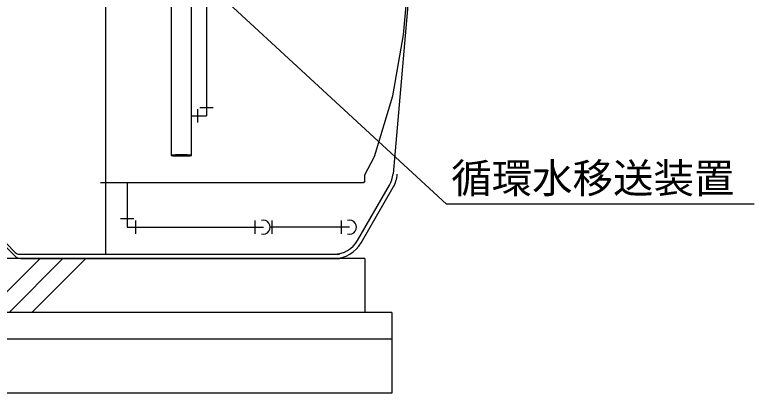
# Model space of a CAD drawing. Units: millimetres, scale not verified. Extents: x -9622 to 7696, y -6818 to 5260.
# Drawn here: x -5338 to -3967, y -3714 to -3012 of the extents above; entities that cross this region are included whole.
import ezdxf
from ezdxf.enums import TextEntityAlignment as Align

# ---------------------------------------------------------------- set-up
doc = ezdxf.new("R2010")
doc.units = ezdxf.units.MM
doc.header["$LTSCALE"] = 30
for name, color, linetype, lineweight in [('0-0_KUTAI', 4, 'Continuous', 25), ('0-1_KIKI', 3, 'Continuous', 25), ('0-2_SEISAKU', 2, 'Continuous', 25), ('0-9_A-PIPE2', 3, 'Continuous', 25), ('0-F_0E', 3, 'Continuous', 25), ('1-2_12', 3, 'Continuous', 25), ('1-5_15', 3, 'Continuous', 25), ('1-9_19', 3, 'Continuous', 25)]:
    doc.layers.add(name, color=color, linetype=linetype, lineweight=lineweight)
doc.styles.add('MS Gothic', font='')
doc.styles.get('MS Gothic').set_extended_font_data('MS Gothic')

msp = doc.modelspace()

# ---------------------------------------------------------------- linework, layer by layer
at = {"layer": '0-0_KUTAI'}
msp.add_lwpolyline([(-3966.68, -3363.2), (-4537.51, -3363.2), (-5020.26, -2917.16)], dxfattribs=at)
at = {"layer": '0-2_SEISAKU'}
for p, q in [((-4688.91, -3463.82), (-6268.91, -3463.82)), ((-5390.94, -3563.82), (-5290.94, -3463.82)), ((-5348.52, -3563.82), (-5248.52, -3463.82)), ((-5306.09, -3563.82), (-5206.09, -3463.82)), ((-4688.91, -3463.82), (-4688.91, -3563.82)), ((-4638.91, -3563.82), (-6318.91, -3563.82)), ((-4638.91, -3563.82), (-4638.91, -3713.82)), ((-4638.91, -3613.82), (-6318.91, -3613.82)), ((-4638.91, -3713.82), (-6318.91, -3713.82))]:
    msp.add_line(p, q, dxfattribs=at)
at = {"layer": '0-9_A-PIPE2'}
for p, q in [((-4688.94, -3308.71), (-4670.94, -3274.88)), ((-4688.94, -3320), (-4688.94, -3308.71)), ((-4690.94, -3323.76), (-5178.91, -3323.76)), ((-4688.94, -3320), (-4690.94, -3323.76))]:
    msp.add_line(p, q, dxfattribs=at)
msp.add_lwpolyline([(-4670.94, -3274.88), (-4636.94, -3162.12), (-4616.94, -3049.35), (-4592.02, -2777.71)], dxfattribs=at)
at = {"layer": '0-F_0E'}
for p, q in [((-4982.41, -2033.82), (-4982.41, -3199.52)), ((-4998.2, -3211.79), (-4998.2, -3187.25)), ((-4994.67, -3183.73), (-4970.14, -3183.73)), ((-5009.91, -3199.52), (-4982.41, -3199.52)), ((-5141.67, -3390.03), (-5117.14, -3390.03)), ((-5113.61, -3418.09), (-5113.61, -3393.56)), ((-4892.7, -3393.56), (-4892.7, -3418.09)), ((-4861.11, -3393.56), (-4861.11, -3418.09)), ((-4732.7, -3393.56), (-4732.7, -3418.09)), ((-4716.91, -3405.83), (-4864.11, -3405.83))]:
    msp.add_line(p, q, dxfattribs=at)
msp.add_lwpolyline([(-5129.41, -3323.76), (-5129.41, -3405.83), (-4876.91, -3405.83)], dxfattribs=at)
for centre in [(-4876.91, -3405.83), (-4716.91, -3405.83)]:
    msp.add_arc(centre, 12.8, 253.40184, 106.59816, dxfattribs=at)
at = {"layer": '1-2_12'}
msp.add_line((-5009.91, -3272.75), (-5009.91, -2067.26), dxfattribs=at)
for points in [[(-5047.91, -2122.55), (-5047.91, -2136.27), (-5047.91, -3272.75)], [(-5042.04, -3272.01), (-5043.79, -3272.11), (-5045.26, -3272.22), (-5046.42, -3272.34), (-5047.26, -3272.47), (-5047.76, -3272.61), (-5047.91, -3272.75), (-5047.7, -3272.88)], [(-5042.04, -3272.01), (-5043.79, -3272.11), (-5045.26, -3272.22), (-5046.42, -3272.34), (-5047.26, -3272.47), (-5047.76, -3272.61), (-5047.91, -3272.75), (-5047.7, -3272.88)], [(-5042.04, -3272.01), (-5043.79, -3272.11), (-5045.26, -3272.22), (-5046.42, -3272.34), (-5047.26, -3272.47), (-5047.76, -3272.61), (-5047.91, -3272.75), (-5047.7, -3272.88)], [(-5047.7, -3272.88), (-5047.14, -3273.02), (-5046.24, -3273.15), (-5045.02, -3273.27), (-5043.5, -3273.38), (-5041.71, -3273.48), (-5039.68, -3273.56), (-5037.45, -3273.63), (-5035.05, -3273.69), (-5032.55, -3273.72), (-5029.98, -3273.74), (-5027.38, -3273.74), (-5024.82, -3273.72), (-5022.33, -3273.68), (-5019.96, -3273.62), (-5017.76, -3273.55), (-5015.77, -3273.46), (-5014.03, -3273.36), (-5012.56, -3273.25), (-5011.39, -3273.12), (-5010.55, -3272.99), (-5010.05, -3272.86), (-5009.91, -3272.72), (-5010.12, -3272.59), (-5010.68, -3272.45), (-5011.57, -3272.32), (-5012.79, -3272.2), (-5014.31, -3272.09), (-5016.11, -3271.99), (-5018.14, -3271.91), (-5020.37, -3271.84), (-5022.76, -3271.78), (-5025.27, -3271.75), (-5027.84, -3271.73), (-5030.43, -3271.73), (-5033, -3271.75), (-5035.49, -3271.79), (-5037.85, -3271.85), (-5040.05, -3271.92), (-5042.04, -3272.01)], [(-5047.7, -3272.88), (-5047.14, -3273.02), (-5046.24, -3273.15), (-5045.02, -3273.27), (-5043.5, -3273.38), (-5041.71, -3273.48), (-5039.68, -3273.56), (-5037.45, -3273.63), (-5035.05, -3273.69), (-5032.55, -3273.72), (-5029.98, -3273.74), (-5027.38, -3273.74), (-5024.82, -3273.72), (-5022.33, -3273.68), (-5019.96, -3273.62), (-5017.76, -3273.55), (-5015.77, -3273.46), (-5014.03, -3273.36), (-5012.56, -3273.25), (-5011.39, -3273.12), (-5010.55, -3272.99), (-5010.05, -3272.86), (-5009.91, -3272.72), (-5010.12, -3272.59), (-5010.68, -3272.45), (-5011.57, -3272.32), (-5012.79, -3272.2), (-5014.31, -3272.09), (-5016.11, -3271.99), (-5018.14, -3271.91), (-5020.37, -3271.84), (-5022.76, -3271.78), (-5025.27, -3271.75), (-5027.84, -3271.73), (-5030.43, -3271.73), (-5033, -3271.75), (-5035.49, -3271.79), (-5037.85, -3271.85), (-5040.05, -3271.92), (-5042.04, -3272.01)], [(-5047.7, -3272.88), (-5047.14, -3273.02), (-5046.24, -3273.15), (-5045.02, -3273.27), (-5043.5, -3273.38), (-5041.71, -3273.48), (-5039.68, -3273.56), (-5037.45, -3273.63), (-5035.05, -3273.69), (-5032.55, -3273.72), (-5029.98, -3273.74), (-5027.38, -3273.74), (-5024.82, -3273.72), (-5022.33, -3273.68), (-5019.96, -3273.62), (-5017.76, -3273.55), (-5015.77, -3273.46), (-5014.03, -3273.36), (-5012.56, -3273.25), (-5011.39, -3273.12), (-5010.55, -3272.99), (-5010.05, -3272.86), (-5009.91, -3272.72), (-5010.12, -3272.59), (-5010.68, -3272.45), (-5011.57, -3272.32), (-5012.79, -3272.2), (-5014.31, -3272.09), (-5016.11, -3271.99), (-5018.14, -3271.91), (-5020.37, -3271.84), (-5022.76, -3271.78), (-5025.27, -3271.75), (-5027.84, -3271.73), (-5030.43, -3271.73), (-5033, -3271.75), (-5035.49, -3271.79), (-5037.85, -3271.85), (-5040.05, -3271.92), (-5042.04, -3272.01)], [(-5044.32, -3272.35), (-5045.2, -3272.48), (-5045.73, -3272.61), (-5045.91, -3272.74), (-5045.72, -3272.87)], [(-5044.32, -3272.35), (-5045.2, -3272.48), (-5045.73, -3272.61), (-5045.91, -3272.74), (-5045.72, -3272.87)], [(-5044.32, -3272.35), (-5045.2, -3272.48), (-5045.73, -3272.61), (-5045.91, -3272.74), (-5045.72, -3272.87)], [(-5045.72, -3272.87), (-5045.17, -3273), (-5044.28, -3273.12), (-5043.06, -3273.23), (-5041.54, -3273.34), (-5039.75, -3273.43), (-5037.73, -3273.5), (-5035.52, -3273.56), (-5033.17, -3273.61), (-5030.72, -3273.63), (-5028.24, -3273.63), (-5025.78, -3273.62), (-5023.38, -3273.58), (-5021.1, -3273.53), (-5018.98, -3273.46), (-5017.08, -3273.38), (-5015.43, -3273.28), (-5014.06, -3273.17), (-5013.01, -3273.05), (-5012.31, -3272.93), (-5011.95, -3272.8), (-5011.96, -3272.67), (-5012.32, -3272.54), (-5013.04, -3272.41), (-5014.1, -3272.29), (-5015.48, -3272.18), (-5017.14, -3272.09), (-5019.05, -3272), (-5021.17, -3271.93), (-5023.46, -3271.88), (-5025.86, -3271.85), (-5028.33, -3271.84), (-5030.81, -3271.84), (-5033.25, -3271.86), (-5035.6, -3271.91), (-5037.8, -3271.97), (-5039.81, -3272.04), (-5041.6, -3272.14), (-5043.11, -3272.24), (-5044.32, -3272.35)], [(-5045.72, -3272.87), (-5045.17, -3273), (-5044.28, -3273.12), (-5043.06, -3273.23), (-5041.54, -3273.34), (-5039.75, -3273.43), (-5037.73, -3273.5), (-5035.52, -3273.56), (-5033.17, -3273.61), (-5030.72, -3273.63), (-5028.24, -3273.63), (-5025.78, -3273.62), (-5023.38, -3273.58), (-5021.1, -3273.53), (-5018.98, -3273.46), (-5017.08, -3273.38), (-5015.43, -3273.28), (-5014.06, -3273.17), (-5013.01, -3273.05), (-5012.31, -3272.93), (-5011.95, -3272.8), (-5011.96, -3272.67), (-5012.32, -3272.54), (-5013.04, -3272.41), (-5014.1, -3272.29), (-5015.48, -3272.18), (-5017.14, -3272.09), (-5019.05, -3272), (-5021.17, -3271.93), (-5023.46, -3271.88), (-5025.86, -3271.85), (-5028.33, -3271.84), (-5030.81, -3271.84), (-5033.25, -3271.86), (-5035.6, -3271.91), (-5037.8, -3271.97), (-5039.81, -3272.04), (-5041.6, -3272.14), (-5043.11, -3272.24), (-5044.32, -3272.35)], [(-5045.72, -3272.87), (-5045.17, -3273), (-5044.28, -3273.12), (-5043.06, -3273.23), (-5041.54, -3273.34), (-5039.75, -3273.43), (-5037.73, -3273.5), (-5035.52, -3273.56), (-5033.17, -3273.61), (-5030.72, -3273.63), (-5028.24, -3273.63), (-5025.78, -3273.62), (-5023.38, -3273.58), (-5021.1, -3273.53), (-5018.98, -3273.46), (-5017.08, -3273.38), (-5015.43, -3273.28), (-5014.06, -3273.17), (-5013.01, -3273.05), (-5012.31, -3272.93), (-5011.95, -3272.8), (-5011.96, -3272.67), (-5012.32, -3272.54), (-5013.04, -3272.41), (-5014.1, -3272.29), (-5015.48, -3272.18), (-5017.14, -3272.09), (-5019.05, -3272), (-5021.17, -3271.93), (-5023.46, -3271.88), (-5025.86, -3271.85), (-5028.33, -3271.84), (-5030.81, -3271.84), (-5033.25, -3271.86), (-5035.6, -3271.91), (-5037.8, -3271.97), (-5039.81, -3272.04), (-5041.6, -3272.14), (-5043.11, -3272.24), (-5044.32, -3272.35)]]:
    msp.add_lwpolyline(points, dxfattribs=at)
at = {"layer": '1-5_15'}
for p, q in [((-4588.91, -2763.82), (-4636.43, -3307.08)), ((-4702.47, -3430.83), (-4642.94, -3327.72)), ((-4695.54, -3434.83), (-4636.01, -3331.72)), ((-5370.05, -3426.75), (-5337.37, -3459.43)), ((-5369.51, -3420.22), (-5336.84, -3452.9)), ((-5329.77, -3455.83), (-4735.77, -3455.83)), ((-5326.77, -3463.83), (-4735.77, -3463.83))]:
    msp.add_line(p, q, dxfattribs=at)
for centre, radius, start, end in [((-4686.24, -3302.72), 50, 330, 355), ((-4686.24, -3302.72), 58, 330, 355), ((-4745.77, -3405.83), 50, 270, 330), ((-4745.77, -3405.83), 58, 270, 330), ((-5329.77, -3445.83), 10, 225, 270), ((-5326.77, -3448.83), 15, 225, 270)]:
    msp.add_arc(centre, radius, start, end, dxfattribs=at)
at = {"layer": '1-9_19'}
msp.add_line((-5168.91, -3455.83), (-5168.91, -2019.7), dxfattribs=at)

# ---------------------------------------------------------------- texts
at = {"layer": '0-1_KIKI', "color": 4, "style": 'MS Gothic'}
msp.add_text('循環水移送装置', height=54.99, dxfattribs=at).set_placement((-4528.51, -3358.99), align=Align.BOTTOM_LEFT)

doc.saveas('drawing.dxf')
